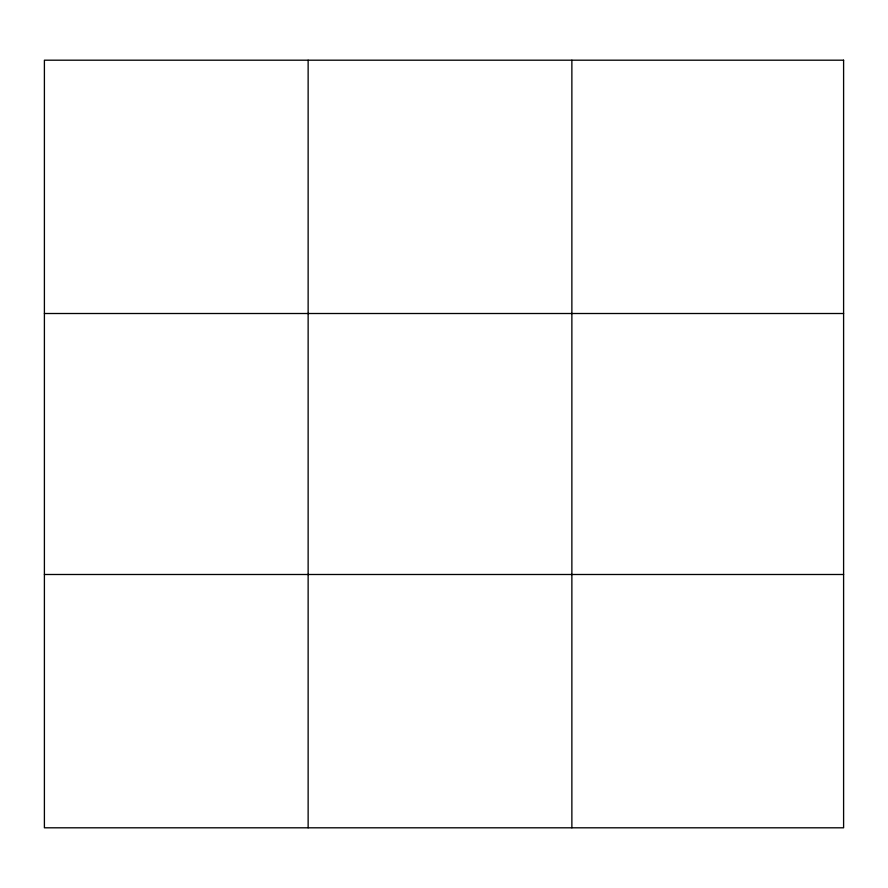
<?xml version="1.0" encoding="UTF-8"?>
<svg xmlns="http://www.w3.org/2000/svg" width="888" height="888" viewBox="0 0 888 888"><rect width="100%" height="100%" fill="white"/><g stroke="black" fill="none" stroke-linecap="round" stroke-linejoin="round"><path stroke-width="1.33" d="M308.136 827.805L308.136 60.195M571.872 827.805L571.872 60.195M44.4 313.508L843.6 313.508M44.4 574.492L843.6 574.492M843.6 60.195L843.6 827.805L44.4 827.805L44.4 60.195L843.6 60.195"/></g></svg>
